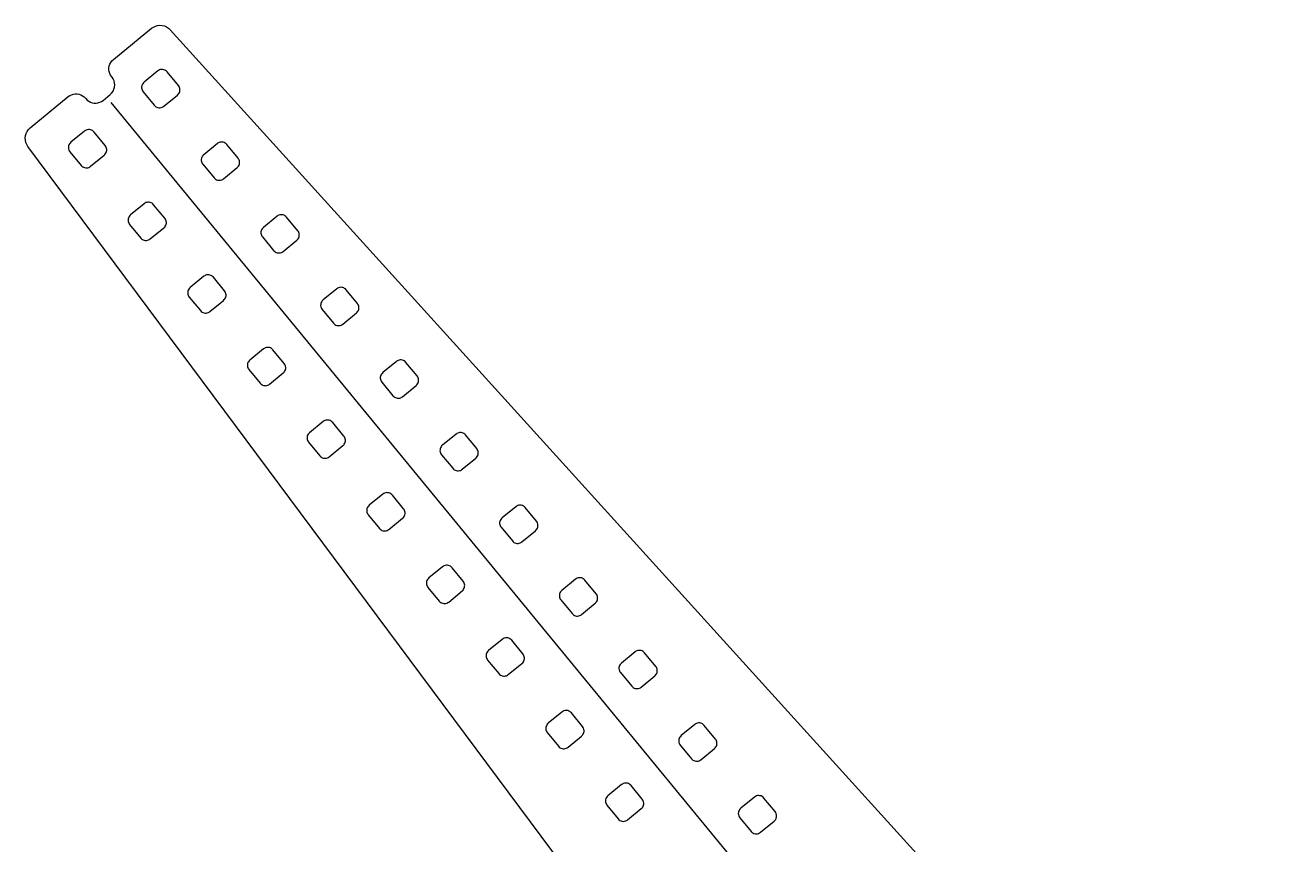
# Model space of a CAD drawing. Header units: millimetres. Extents: x -573 to 573, y -334 to 241.
# Drawn here: x -533.1 to -346.6, y 119.9 to 241.1 of the extents above; entities that cross this region are included whole.
import ezdxf

# ---------------------------------------------------------------- set-up
doc = ezdxf.new("R2010")
doc.units = ezdxf.units.MM
doc.layers.add('LED_STRIP', color=30, linetype='Continuous')
doc.layers.add('OUTLINE', color=7, linetype='Continuous')

msp = doc.modelspace()

# ---------------------------------------------------------------- linework, layer by layer
at = {"layer": 'LED_STRIP'}
msp.add_lwpolyline([(-346.59, 17.96), (-520.44, 229.61)], dxfattribs=at)
at = {"layer": 'OUTLINE'}
msp.add_lwpolyline([(-426.23, 79.97), (-532.71, 223.14), (-532.89, 223.43), (-533.02, 223.74), (-533.09, 224.07), (-533.11, 224.41), (-533.07, 224.74), (-532.97, 225.07), (-532.82, 225.37), (-532.62, 225.64), (-532.38, 225.88), (-526.75, 230.5), (-526.52, 230.67), (-526.26, 230.79), (-525.99, 230.87), (-525.71, 230.91), (-525.43, 230.91), (-525.15, 230.86), (-524.88, 230.76), (-524.63, 230.63), (-524.4, 230.46), (-524.2, 230.25), (-524.16, 230.2), (-523.96, 229.99), (-523.73, 229.82), (-523.48, 229.69), (-523.22, 229.6), (-522.94, 229.55), (-522.65, 229.54), (-522.37, 229.58), (-522.1, 229.66), (-521.85, 229.79), (-521.61, 229.95), (-520.54, 230.83), (-520.32, 231.05), (-520.13, 231.3), (-520, 231.59), (-519.91, 231.89), (-519.88, 232.2), (-519.91, 232.52), (-519.99, 232.82), (-520.12, 233.11), (-520.29, 233.37), (-520.34, 233.43), (-520.5, 233.66), (-520.63, 233.92), (-520.71, 234.19), (-520.75, 234.47), (-520.74, 234.75), (-520.69, 235.03), (-520.6, 235.3), (-520.47, 235.55), (-520.3, 235.78), (-520.09, 235.97), (-514.46, 240.6), (-514.18, 240.79), (-513.88, 240.93), (-513.55, 241.02), (-513.21, 241.05), (-512.88, 241.03), (-512.55, 240.95), (-512.24, 240.81), (-511.96, 240.63), (-511.71, 240.39), (-391.95, 108.13)], dxfattribs=at)
for points in [[(-513.52, 228.89), (-513.36, 228.86), (-513.21, 228.86), (-513.05, 228.88), (-512.9, 228.93), (-512.76, 228.99), (-512.63, 229.08), (-510.62, 230.73), (-510.51, 230.84), (-510.41, 230.97), (-510.34, 231.11), (-510.29, 231.25), (-510.26, 231.41), (-510.26, 231.57), (-510.28, 231.72), (-510.33, 231.87), (-510.39, 232.01), (-510.48, 232.14), (-512.13, 234.15), (-512.24, 234.26), (-512.37, 234.36), (-512.51, 234.43), (-512.65, 234.48), (-512.81, 234.51), (-512.97, 234.51), (-513.12, 234.49), (-513.27, 234.45), (-513.41, 234.38), (-513.54, 234.29), (-515.55, 232.64), (-515.66, 232.53), (-515.76, 232.4), (-515.83, 232.27), (-515.88, 232.12), (-515.91, 231.96), (-515.91, 231.81), (-515.89, 231.65), (-515.85, 231.5), (-515.78, 231.36), (-515.69, 231.23), (-514.04, 229.22), (-513.93, 229.11), (-513.8, 229.01), (-513.67, 228.94), (-513.52, 228.89)], [(-524.34, 220), (-524.18, 219.97), (-524.02, 219.97), (-523.87, 219.99), (-523.72, 220.04), (-523.58, 220.11), (-523.45, 220.2), (-521.44, 221.85), (-521.33, 221.96), (-521.23, 222.08), (-521.16, 222.22), (-521.11, 222.37), (-521.08, 222.52), (-521.08, 222.68), (-521.1, 222.84), (-521.14, 222.99), (-521.21, 223.13), (-521.3, 223.26), (-522.95, 225.26), (-523.06, 225.38), (-523.19, 225.47), (-523.32, 225.55), (-523.47, 225.6), (-523.63, 225.62), (-523.78, 225.63), (-523.94, 225.61), (-524.09, 225.56), (-524.23, 225.49), (-524.36, 225.4), (-526.37, 223.75), (-526.48, 223.64), (-526.58, 223.52), (-526.65, 223.38), (-526.7, 223.23), (-526.73, 223.08), (-526.73, 222.92), (-526.71, 222.76), (-526.67, 222.61), (-526.6, 222.47), (-526.51, 222.34), (-524.86, 220.34), (-524.75, 220.22), (-524.62, 220.13), (-524.48, 220.05), (-524.34, 220)], [(-504.7, 218.16), (-504.55, 218.13), (-504.39, 218.13), (-504.24, 218.15), (-504.08, 218.19), (-503.94, 218.26), (-503.82, 218.35), (-501.81, 220), (-501.69, 220.11), (-501.6, 220.24), (-501.52, 220.37), (-501.47, 220.52), (-501.45, 220.68), (-501.44, 220.83), (-501.46, 220.99), (-501.51, 221.14), (-501.58, 221.28), (-501.67, 221.41), (-503.32, 223.42), (-503.43, 223.53), (-503.55, 223.63), (-503.69, 223.7), (-503.84, 223.75), (-503.99, 223.78), (-504.15, 223.78), (-504.31, 223.76), (-504.46, 223.71), (-504.6, 223.65), (-504.73, 223.56), (-506.73, 221.91), (-506.85, 221.8), (-506.94, 221.67), (-507.02, 221.53), (-507.07, 221.39), (-507.1, 221.23), (-507.1, 221.07), (-507.08, 220.92), (-507.03, 220.77), (-506.96, 220.63), (-506.87, 220.5), (-505.22, 218.49), (-505.11, 218.38), (-504.99, 218.28), (-504.85, 218.21), (-504.7, 218.16)], [(-515.37, 209.24), (-515.21, 209.24), (-515.05, 209.26), (-514.9, 209.31), (-514.76, 209.38), (-514.63, 209.46), (-512.62, 211.12), (-512.51, 211.22), (-512.42, 211.35), (-512.34, 211.49), (-512.29, 211.64), (-512.26, 211.79), (-512.26, 211.95), (-512.28, 212.1), (-512.33, 212.25), (-512.4, 212.39), (-512.49, 212.52), (-514.14, 214.53), (-514.25, 214.64), (-514.37, 214.74), (-514.51, 214.81), (-514.66, 214.86), (-514.81, 214.89), (-514.97, 214.9), (-515.12, 214.87), (-515.27, 214.83), (-515.42, 214.76), (-515.54, 214.67), (-517.55, 213.02), (-517.67, 212.91), (-517.76, 212.79), (-517.83, 212.65), (-517.89, 212.5), (-517.91, 212.34), (-517.92, 212.19), (-517.9, 212.03), (-517.85, 211.88), (-517.78, 211.74), (-517.69, 211.61), (-516.04, 209.6), (-515.93, 209.49), (-515.81, 209.4), (-515.67, 209.32), (-515.52, 209.27), (-515.37, 209.24)], [(-495.89, 207.42), (-495.73, 207.4), (-495.57, 207.39), (-495.42, 207.41), (-495.27, 207.46), (-495.13, 207.53), (-495, 207.62), (-492.99, 209.27), (-492.88, 209.38), (-492.78, 209.5), (-492.71, 209.64), (-492.66, 209.79), (-492.63, 209.94), (-492.63, 210.1), (-492.65, 210.26), (-492.69, 210.41), (-492.76, 210.55), (-492.85, 210.68), (-494.5, 212.69), (-494.61, 212.8), (-494.74, 212.89), (-494.88, 212.97), (-495.02, 213.02), (-495.18, 213.05), (-495.33, 213.05), (-495.49, 213.03), (-495.64, 212.98), (-495.78, 212.91), (-495.91, 212.82), (-497.92, 211.17), (-498.03, 211.06), (-498.13, 210.94), (-498.2, 210.8), (-498.25, 210.65), (-498.28, 210.5), (-498.28, 210.34), (-498.26, 210.19), (-498.22, 210.04), (-498.15, 209.89), (-498.06, 209.77), (-496.41, 207.76), (-496.3, 207.64), (-496.17, 207.55), (-496.03, 207.48), (-495.89, 207.42)], [(-506.7, 198.54), (-506.55, 198.51), (-506.39, 198.51), (-506.24, 198.53), (-506.09, 198.57), (-505.95, 198.64), (-505.82, 198.73), (-503.81, 200.38), (-503.7, 200.49), (-503.6, 200.62), (-503.53, 200.76), (-503.48, 200.9), (-503.45, 201.06), (-503.45, 201.21), (-503.47, 201.37), (-503.51, 201.52), (-503.58, 201.66), (-503.67, 201.79), (-505.32, 203.8), (-505.43, 203.91), (-505.55, 204.01), (-505.69, 204.08), (-505.84, 204.13), (-506, 204.16), (-506.15, 204.16), (-506.31, 204.14), (-506.46, 204.1), (-506.6, 204.03), (-506.73, 203.94), (-508.74, 202.29), (-508.85, 202.18), (-508.95, 202.05), (-509.02, 201.91), (-509.07, 201.77), (-509.1, 201.61), (-509.1, 201.46), (-509.08, 201.3), (-509.03, 201.15), (-508.97, 201.01), (-508.88, 200.88), (-507.23, 198.87), (-507.12, 198.76), (-506.99, 198.66), (-506.85, 198.59), (-506.7, 198.54)], [(-487.07, 196.69), (-486.92, 196.66), (-486.76, 196.66), (-486.6, 196.68), (-486.45, 196.73), (-486.31, 196.8), (-486.18, 196.89), (-484.17, 198.54), (-484.06, 198.65), (-483.97, 198.77), (-483.89, 198.91), (-483.84, 199.06), (-483.81, 199.21), (-483.81, 199.37), (-483.83, 199.52), (-483.88, 199.67), (-483.95, 199.82), (-484.04, 199.94), (-485.69, 201.95), (-485.8, 202.07), (-485.92, 202.16), (-486.06, 202.23), (-486.21, 202.29), (-486.36, 202.31), (-486.52, 202.32), (-486.67, 202.3), (-486.82, 202.25), (-486.97, 202.18), (-487.09, 202.09), (-489.1, 200.44), (-489.22, 200.33), (-489.31, 200.21), (-489.39, 200.07), (-489.44, 199.92), (-489.46, 199.77), (-489.47, 199.61), (-489.45, 199.45), (-489.4, 199.3), (-489.33, 199.16), (-489.24, 199.03), (-487.59, 197.02), (-487.48, 196.91), (-487.36, 196.82), (-487.22, 196.74), (-487.07, 196.69)], [(-497.89, 187.81), (-497.73, 187.78), (-497.58, 187.77), (-497.42, 187.8), (-497.27, 187.84), (-497.13, 187.91), (-497, 188), (-494.99, 189.65), (-494.88, 189.76), (-494.79, 189.88), (-494.71, 190.02), (-494.66, 190.17), (-494.63, 190.33), (-494.63, 190.48), (-494.65, 190.64), (-494.7, 190.79), (-494.77, 190.93), (-494.85, 191.06), (-496.51, 193.07), (-496.61, 193.18), (-496.74, 193.27), (-496.88, 193.35), (-497.03, 193.4), (-497.18, 193.43), (-497.34, 193.43), (-497.49, 193.41), (-497.64, 193.36), (-497.78, 193.29), (-497.91, 193.21), (-499.92, 191.55), (-500.03, 191.45), (-500.13, 191.32), (-500.2, 191.18), (-500.25, 191.03), (-500.28, 190.88), (-500.29, 190.72), (-500.26, 190.57), (-500.22, 190.42), (-500.15, 190.28), (-500.06, 190.15), (-498.41, 188.14), (-498.3, 188.03), (-498.18, 187.93), (-498.04, 187.86), (-497.89, 187.81)], [(-478.25, 185.96), (-478.1, 185.93), (-477.94, 185.93), (-477.79, 185.95), (-477.64, 186), (-477.5, 186.06), (-477.37, 186.15), (-475.36, 187.8), (-475.25, 187.91), (-475.15, 188.04), (-475.08, 188.18), (-475.03, 188.32), (-475, 188.48), (-475, 188.64), (-475.02, 188.79), (-475.06, 188.94), (-475.13, 189.08), (-475.22, 189.21), (-476.87, 191.22), (-476.98, 191.33), (-477.11, 191.43), (-477.24, 191.5), (-477.39, 191.55), (-477.55, 191.58), (-477.7, 191.58), (-477.86, 191.56), (-478.01, 191.52), (-478.15, 191.45), (-478.28, 191.36), (-480.29, 189.71), (-480.4, 189.6), (-480.5, 189.47), (-480.57, 189.34), (-480.62, 189.19), (-480.65, 189.03), (-480.65, 188.88), (-480.63, 188.72), (-480.58, 188.57), (-480.52, 188.43), (-480.43, 188.3), (-478.78, 186.29), (-478.67, 186.18), (-478.54, 186.08), (-478.4, 186.01), (-478.25, 185.96)], [(-489.07, 177.07), (-488.92, 177.05), (-488.76, 177.04), (-488.61, 177.06), (-488.46, 177.11), (-488.31, 177.18), (-488.19, 177.27), (-486.18, 178.92), (-486.06, 179.03), (-485.97, 179.15), (-485.9, 179.29), (-485.84, 179.44), (-485.82, 179.59), (-485.81, 179.75), (-485.84, 179.91), (-485.88, 180.06), (-485.95, 180.2), (-486.04, 180.33), (-487.69, 182.33), (-487.8, 182.45), (-487.92, 182.54), (-488.06, 182.62), (-488.21, 182.67), (-488.36, 182.7), (-488.52, 182.7), (-488.68, 182.68), (-488.83, 182.63), (-488.97, 182.56), (-489.1, 182.47), (-491.11, 180.82), (-491.22, 180.71), (-491.31, 180.59), (-491.39, 180.45), (-491.44, 180.3), (-491.47, 180.15), (-491.47, 179.99), (-491.45, 179.83), (-491.4, 179.68), (-491.33, 179.54), (-491.24, 179.41), (-489.59, 177.41), (-489.48, 177.29), (-489.36, 177.2), (-489.22, 177.12), (-489.07, 177.07)], [(-469.28, 175.2), (-469.13, 175.2), (-468.97, 175.22), (-468.82, 175.26), (-468.68, 175.33), (-468.55, 175.42), (-466.54, 177.07), (-466.43, 177.18), (-466.34, 177.31), (-466.26, 177.44), (-466.21, 177.59), (-466.18, 177.75), (-466.18, 177.9), (-466.2, 178.06), (-466.25, 178.21), (-466.32, 178.35), (-466.41, 178.48), (-468.06, 180.49), (-468.16, 180.6), (-468.29, 180.7), (-468.43, 180.77), (-468.58, 180.82), (-468.73, 180.85), (-468.89, 180.85), (-469.04, 180.83), (-469.19, 180.78), (-469.33, 180.72), (-469.46, 180.63), (-471.47, 178.98), (-471.59, 178.87), (-471.68, 178.74), (-471.75, 178.6), (-471.81, 178.46), (-471.83, 178.3), (-471.84, 178.14), (-471.81, 177.99), (-471.77, 177.84), (-471.7, 177.7), (-471.61, 177.57), (-469.96, 175.56), (-469.85, 175.45), (-469.73, 175.35), (-469.59, 175.28), (-469.44, 175.23), (-469.28, 175.2)], [(-480.26, 166.34), (-480.1, 166.31), (-479.95, 166.31), (-479.79, 166.33), (-479.64, 166.38), (-479.5, 166.45), (-479.37, 166.54), (-477.36, 168.19), (-477.25, 168.29), (-477.15, 168.42), (-477.08, 168.56), (-477.03, 168.71), (-477, 168.86), (-477, 169.02), (-477.02, 169.17), (-477.07, 169.32), (-477.13, 169.46), (-477.22, 169.59), (-478.87, 171.6), (-478.98, 171.72), (-479.11, 171.81), (-479.25, 171.88), (-479.39, 171.94), (-479.55, 171.96), (-479.71, 171.97), (-479.86, 171.94), (-480.01, 171.9), (-480.15, 171.83), (-480.28, 171.74), (-482.29, 170.09), (-482.4, 169.98), (-482.5, 169.86), (-482.57, 169.72), (-482.62, 169.57), (-482.65, 169.41), (-482.65, 169.26), (-482.63, 169.1), (-482.59, 168.95), (-482.52, 168.81), (-482.43, 168.68), (-480.78, 166.67), (-480.67, 166.56), (-480.54, 166.47), (-480.41, 166.39), (-480.26, 166.34)], [(-460.62, 164.49), (-460.47, 164.47), (-460.31, 164.46), (-460.16, 164.49), (-460.01, 164.53), (-459.87, 164.6), (-459.74, 164.69), (-457.73, 166.34), (-457.61, 166.45), (-457.52, 166.57), (-457.45, 166.71), (-457.39, 166.86), (-457.37, 167.01), (-457.36, 167.17), (-457.39, 167.33), (-457.43, 167.48), (-457.5, 167.62), (-457.59, 167.75), (-459.24, 169.76), (-459.36, 169.88), (-459.5, 169.98), (-459.66, 170.06), (-459.83, 170.1), (-460, 170.12), (-460.18, 170.11), (-460.34, 170.06), (-460.5, 169.99), (-460.65, 169.89), (-462.66, 168.24), (-462.77, 168.13), (-462.86, 168.01), (-462.94, 167.87), (-462.99, 167.72), (-463.02, 167.57), (-463.02, 167.41), (-463, 167.26), (-462.95, 167.11), (-462.88, 166.96), (-462.79, 166.84), (-461.14, 164.83), (-461.04, 164.71), (-460.91, 164.62), (-460.77, 164.55), (-460.62, 164.49)], [(-471.29, 155.58), (-471.13, 155.58), (-470.97, 155.6), (-470.82, 155.64), (-470.68, 155.71), (-470.55, 155.8), (-468.55, 157.45), (-468.43, 157.56), (-468.34, 157.69), (-468.26, 157.83), (-468.21, 157.97), (-468.19, 158.13), (-468.18, 158.29), (-468.2, 158.44), (-468.25, 158.59), (-468.32, 158.73), (-468.41, 158.86), (-470.06, 160.87), (-470.17, 160.98), (-470.29, 161.08), (-470.43, 161.15), (-470.58, 161.2), (-470.73, 161.23), (-470.89, 161.23), (-471.05, 161.21), (-471.2, 161.17), (-471.34, 161.1), (-471.47, 161.01), (-473.47, 159.36), (-473.59, 159.25), (-473.68, 159.12), (-473.76, 158.99), (-473.81, 158.84), (-473.84, 158.68), (-473.84, 158.53), (-473.82, 158.37), (-473.77, 158.22), (-473.7, 158.08), (-473.61, 157.95), (-471.96, 155.94), (-471.85, 155.83), (-471.73, 155.73), (-471.59, 155.66), (-471.44, 155.61), (-471.29, 155.58)], [(-451.81, 153.76), (-451.65, 153.73), (-451.5, 153.73), (-451.34, 153.75), (-451.19, 153.8), (-451.05, 153.87), (-450.92, 153.96), (-448.91, 155.61), (-448.8, 155.72), (-448.7, 155.84), (-448.63, 155.98), (-448.58, 156.13), (-448.55, 156.28), (-448.55, 156.44), (-448.57, 156.59), (-448.62, 156.74), (-448.68, 156.89), (-448.77, 157.01), (-450.42, 159.02), (-450.53, 159.14), (-450.66, 159.23), (-450.8, 159.31), (-450.94, 159.36), (-451.1, 159.38), (-451.26, 159.39), (-451.41, 159.37), (-451.56, 159.32), (-451.7, 159.25), (-451.83, 159.16), (-453.84, 157.51), (-453.95, 157.4), (-454.05, 157.28), (-454.12, 157.14), (-454.17, 156.99), (-454.2, 156.84), (-454.2, 156.68), (-454.18, 156.52), (-454.14, 156.37), (-454.07, 156.23), (-453.98, 156.1), (-452.33, 154.09), (-452.22, 153.98), (-452.09, 153.89), (-451.96, 153.81), (-451.81, 153.76)], [(-462.63, 144.88), (-462.47, 144.85), (-462.31, 144.84), (-462.16, 144.87), (-462.01, 144.91), (-461.87, 144.98), (-461.74, 145.07), (-459.73, 146.72), (-459.62, 146.83), (-459.52, 146.95), (-459.45, 147.09), (-459.4, 147.24), (-459.37, 147.4), (-459.37, 147.55), (-459.39, 147.71), (-459.43, 147.86), (-459.5, 148), (-459.59, 148.13), (-461.24, 150.14), (-461.36, 150.26), (-461.51, 150.36), (-461.66, 150.44), (-461.83, 150.49), (-462, 150.5), (-462.18, 150.49), (-462.35, 150.45), (-462.51, 150.37), (-462.65, 150.28), (-464.66, 148.63), (-464.77, 148.52), (-464.87, 148.39), (-464.94, 148.25), (-464.99, 148.1), (-465.02, 147.95), (-465.02, 147.79), (-465, 147.64), (-464.96, 147.49), (-464.89, 147.35), (-464.8, 147.22), (-463.15, 145.21), (-463.04, 145.1), (-462.91, 145), (-462.77, 144.93), (-462.63, 144.88)], [(-442.84, 143), (-442.68, 143), (-442.53, 143.02), (-442.38, 143.07), (-442.23, 143.13), (-442.11, 143.22), (-440.1, 144.87), (-439.98, 144.98), (-439.89, 145.11), (-439.81, 145.25), (-439.76, 145.4), (-439.74, 145.55), (-439.73, 145.71), (-439.75, 145.86), (-439.8, 146.01), (-439.87, 146.15), (-439.96, 146.28), (-441.61, 148.29), (-441.72, 148.4), (-441.84, 148.5), (-441.98, 148.57), (-442.13, 148.62), (-442.28, 148.65), (-442.44, 148.65), (-442.6, 148.63), (-442.75, 148.59), (-442.89, 148.52), (-443.02, 148.43), (-445.02, 146.78), (-445.14, 146.67), (-445.23, 146.54), (-445.31, 146.41), (-445.36, 146.26), (-445.39, 146.1), (-445.39, 145.95), (-445.37, 145.79), (-445.32, 145.64), (-445.25, 145.5), (-445.16, 145.37), (-443.51, 143.36), (-443.4, 143.25), (-443.28, 143.15), (-443.14, 143.08), (-442.99, 143.03), (-442.84, 143)], [(-453.81, 134.14), (-453.66, 134.12), (-453.5, 134.11), (-453.34, 134.13), (-453.19, 134.18), (-453.05, 134.25), (-452.92, 134.34), (-450.91, 135.99), (-450.8, 136.1), (-450.71, 136.22), (-450.63, 136.36), (-450.58, 136.51), (-450.55, 136.66), (-450.55, 136.82), (-450.57, 136.98), (-450.62, 137.13), (-450.69, 137.27), (-450.78, 137.4), (-452.43, 139.4), (-452.54, 139.52), (-452.66, 139.61), (-452.8, 139.69), (-452.95, 139.74), (-453.1, 139.77), (-453.26, 139.77), (-453.41, 139.75), (-453.56, 139.7), (-453.71, 139.63), (-453.83, 139.54), (-455.84, 137.89), (-455.96, 137.78), (-456.05, 137.66), (-456.12, 137.52), (-456.18, 137.37), (-456.2, 137.22), (-456.21, 137.06), (-456.19, 136.91), (-456.14, 136.76), (-456.07, 136.61), (-455.98, 136.49), (-454.33, 134.48), (-454.22, 134.36), (-454.1, 134.27), (-453.96, 134.19), (-453.81, 134.14)], [(-434.02, 132.27), (-433.86, 132.27), (-433.71, 132.29), (-433.56, 132.33), (-433.42, 132.4), (-433.29, 132.49), (-431.28, 134.14), (-431.17, 134.25), (-431.07, 134.38), (-431, 134.51), (-430.95, 134.66), (-430.92, 134.82), (-430.92, 134.97), (-430.94, 135.13), (-430.98, 135.28), (-431.05, 135.42), (-431.14, 135.55), (-432.79, 137.56), (-432.9, 137.67), (-433.03, 137.77), (-433.17, 137.84), (-433.31, 137.89), (-433.47, 137.92), (-433.62, 137.92), (-433.78, 137.9), (-433.93, 137.86), (-434.07, 137.79), (-434.2, 137.7), (-436.21, 136.05), (-436.32, 135.94), (-436.42, 135.81), (-436.49, 135.67), (-436.54, 135.53), (-436.57, 135.37), (-436.57, 135.21), (-436.55, 135.06), (-436.51, 134.91), (-436.44, 134.77), (-436.35, 134.64), (-434.7, 132.63), (-434.59, 132.52), (-434.46, 132.42), (-434.32, 132.35), (-434.18, 132.3), (-434.02, 132.27)], [(-445.09, 123.44), (-444.93, 123.4), (-444.75, 123.38), (-444.58, 123.39), (-444.41, 123.44), (-444.25, 123.51), (-444.11, 123.61), (-442.1, 125.26), (-441.99, 125.36), (-441.89, 125.49), (-441.82, 125.63), (-441.77, 125.78), (-441.74, 125.93), (-441.74, 126.09), (-441.76, 126.24), (-441.8, 126.39), (-441.87, 126.53), (-441.96, 126.66), (-443.61, 128.67), (-443.72, 128.79), (-443.84, 128.88), (-443.98, 128.95), (-444.13, 129.01), (-444.29, 129.03), (-444.44, 129.04), (-444.6, 129.01), (-444.75, 128.97), (-444.89, 128.9), (-445.02, 128.81), (-447.03, 127.16), (-447.15, 127.04), (-447.25, 126.9), (-447.33, 126.74), (-447.38, 126.57), (-447.39, 126.4), (-447.38, 126.22), (-447.34, 126.06), (-447.26, 125.9), (-447.17, 125.75), (-445.52, 123.74), (-445.39, 123.62), (-445.25, 123.52), (-445.09, 123.44)], [(-425.46, 121.6), (-425.29, 121.55), (-425.12, 121.53), (-424.95, 121.55), (-424.78, 121.59), (-424.62, 121.66), (-424.47, 121.76), (-422.46, 123.41), (-422.34, 123.53), (-422.24, 123.67), (-422.16, 123.83), (-422.12, 124), (-422.1, 124.17), (-422.11, 124.35), (-422.16, 124.51), (-422.23, 124.67), (-422.33, 124.82), (-423.98, 126.83), (-424.1, 126.95), (-424.24, 127.05), (-424.4, 127.13), (-424.57, 127.17), (-424.74, 127.19), (-424.91, 127.18), (-425.08, 127.13), (-425.24, 127.06), (-425.38, 126.96), (-427.39, 125.31), (-427.52, 125.19), (-427.62, 125.05), (-427.69, 124.89), (-427.74, 124.73), (-427.76, 124.55), (-427.75, 124.38), (-427.7, 124.21), (-427.63, 124.05), (-427.53, 123.91), (-425.88, 121.9), (-425.76, 121.77), (-425.62, 121.67), (-425.46, 121.6)]]:
    msp.add_lwpolyline(points, close=True, dxfattribs=at)

doc.saveas('drawing.dxf')
